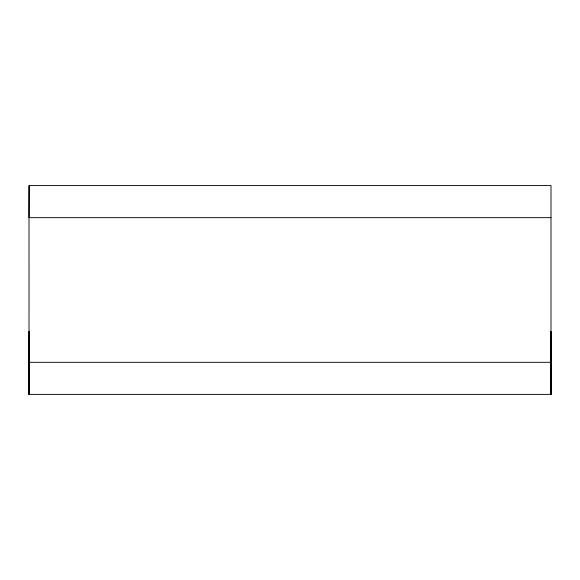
<?xml version="1.0" encoding="UTF-8"?>
<svg xmlns="http://www.w3.org/2000/svg" width="580" height="580" viewBox="0 0 580 580"><rect width="100%" height="100%" fill="white"/><g stroke="black" fill="none" stroke-linecap="round" stroke-linejoin="round"><path stroke-width="0.87" d="M29.022 333.877L29.022 331.745M29.08 394.385L29.087 331.745L29.044 394.385L551 394.385L551 185.585L29 185.585L29.029 394.385M550.862 331.651L551 394.385L550.928 331.745L550.92 394.364L550.928 378.174M29.159 185.585L29 217.652L551 217.652M551 362.312L29 362.312L29.159 394.385M29.087 333.877L29.087 378.174"/></g></svg>
